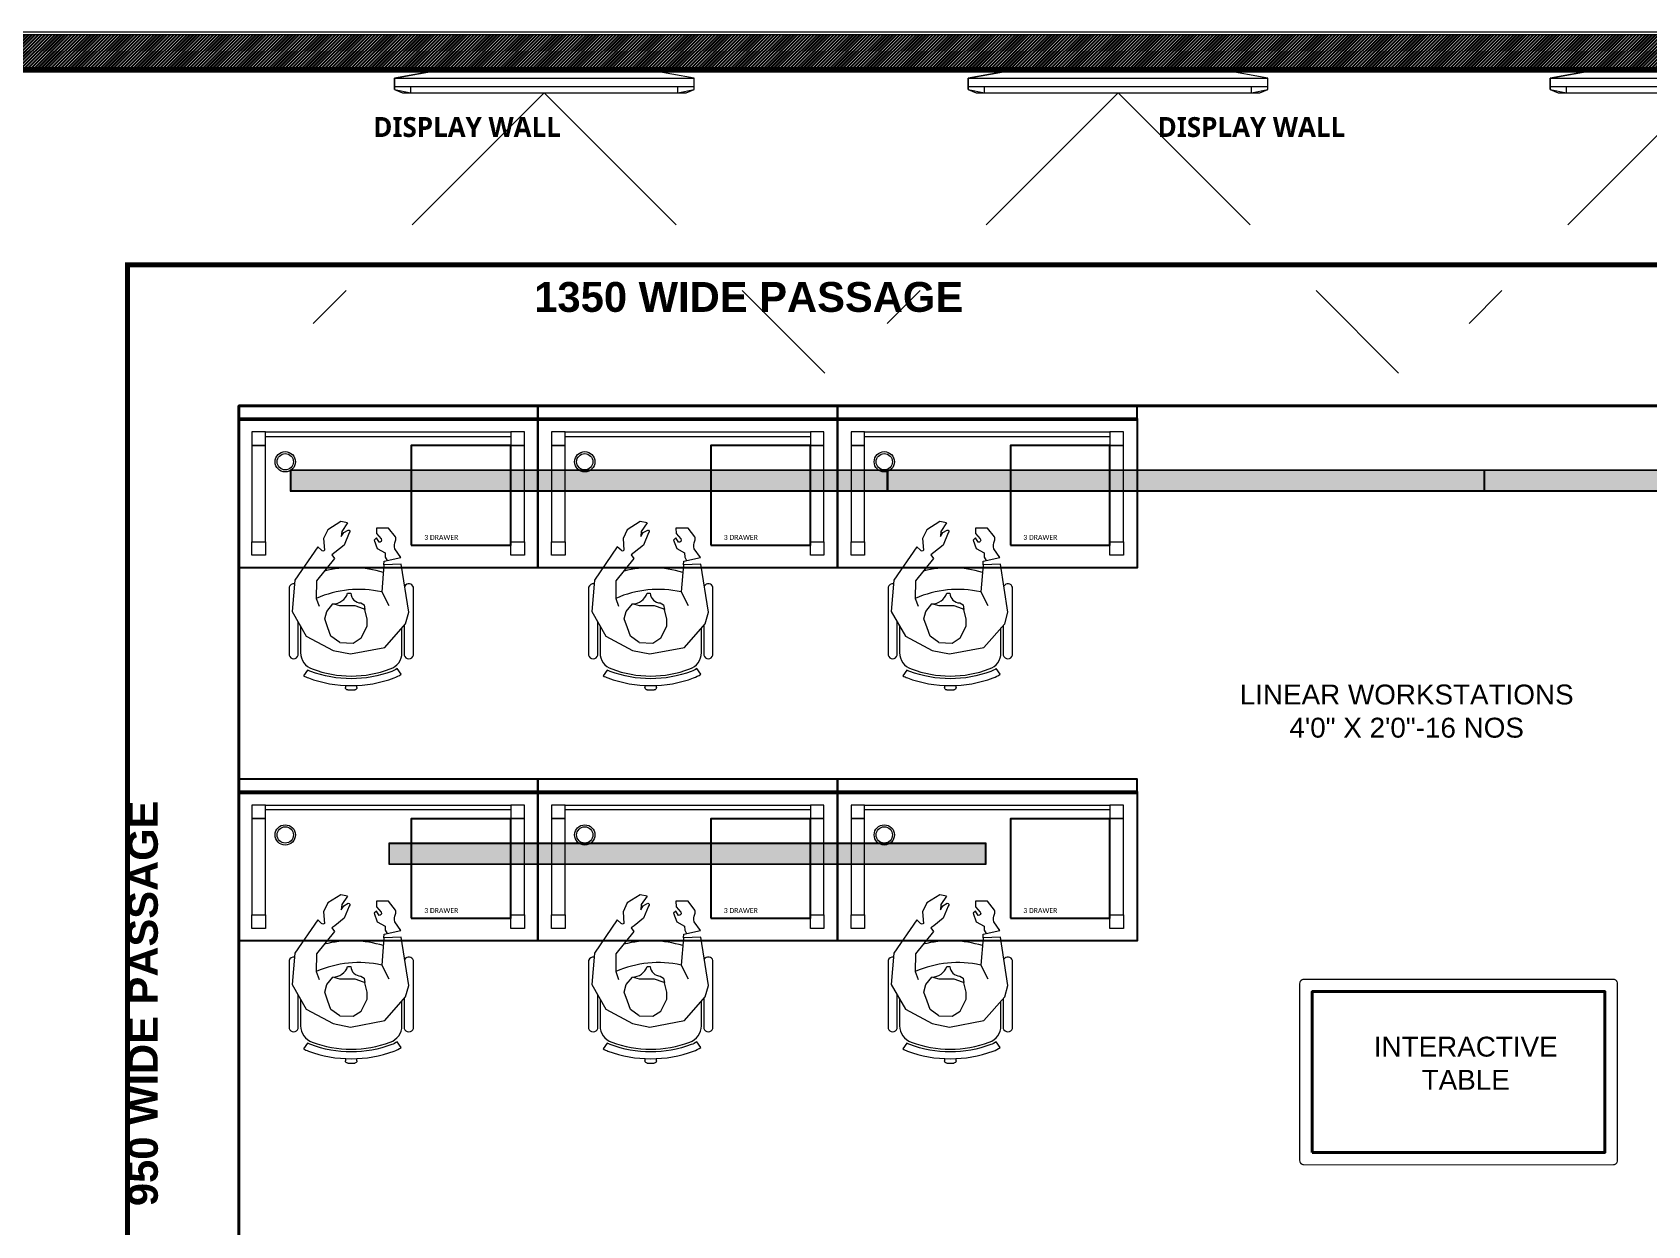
# Model space of a CAD drawing. Header units: millimetres. Extents: x -611 to 145041, y -2991 to 23772.
# Drawn here: x 63389 to 69879, y 9946 to 14743 of the extents above; entities that cross this region are included whole.
import ezdxf
from ezdxf.lldxf.tags import DXFTag

# ---------------------------------------------------------------- set-up
doc = ezdxf.new("R2010")
doc.units = ezdxf.units.MM
doc.linetypes.add('DASHED', pattern=[0.75, 0.5, -0.25])
for name, color, linetype, lineweight in [('FS- CS PROFILE LT', 50, 'Continuous', 13), ('FS-FIN-DSN-ACP', 20, 'Continuous', 40), ('FS-FUR-CSTM', 250, 'Continuous', 18), ('FS-FUR-LS', 251, 'Continuous', 40), ('FS-PN-WHT GD', 250, 'Continuous', 18), ('OPEN SYSTEM WORKSTATION', 36, 'Continuous', 25), ('PLANNER', 3, 'Continuous', 40)]:
    doc.layers.add(name, color=color, linetype=linetype, lineweight=lineweight)
for name, color, linetype, lineweight, true_color in [('FS- LNR LT', 7, 'Continuous', 20, 0xad0057), ('FS-FIN-DSN-LAM', 7, 'Continuous', 18, 0xad5700), ('FS-FIN-WLP-CUS', 7, 'Continuous', 9, 0xa65aed), ('FS-FLR-MDS 75', 7, 'Continuous', 9, 0x7f5f3f)]:
    doc.layers.add(name, color=color, linetype=linetype, lineweight=lineweight, true_color=true_color)
for name, color, linetype in [('FS-FLR-CPP', 15, 'Continuous'), ('FS-FLR-TP C', 252, 'Continuous'), ('FS-TXT', 7, 'Continuous'), ('PEDESTAL', 34, 'Continuous')]:
    doc.layers.add(name, color=color, linetype=linetype)
doc.layers.add('FS-WL-SIP-EX', color=7, linetype='Continuous', true_color=0x616161)
doc.styles.add('MtXpl_Stylus_BT', font='stylu.ttf')
doc.styles.add('NEW', font='trebuc.ttf', dxfattribs={"height": 250})
doc.styles.get("Standard").update_dxf_attribs({"font": 'arial.ttf'})
tags = doc.linetypes.add('( Hidden )', pattern=[0.375, 0.25, -0.125]).pattern_tags.tags
tags[6:7] = [DXFTag(74, 4), DXFTag(75, 0), DXFTag(340, '0'), DXFTag(46, 1.0), DXFTag(50, 0.0), DXFTag(44, 0.0), DXFTag(45, 0.0)]
tags[4:5] = [DXFTag(74, 4), DXFTag(75, 0), DXFTag(340, '0'), DXFTag(46, 1.0), DXFTag(50, 0.0), DXFTag(44, 0.0), DXFTag(45, 0.0)]
pattern_1 = [(45, (1500, 0), (-0.08838834765, 0.08838834765), [])]

# ---------------------------------------------------------------- blocks, each defined once
blk = doc.blocks.new('INTERACTIVE TABLE')
at = {"layer": 'FS-FUR-LS', "const_width": 5}
blk.add_lwpolyline([(68763.4, -15468.9), (69474.9, -15468.9, -0.414214), (69492.2, -15486.1), (69492.2, -16727.6, -0.414214), (69474.9, -16744.9), (68763.4, -16744.9, -0.414214), (68746.2, -16727.6), (68746.2, -15486.1, -0.414214)], format="xyb", close=True, dxfattribs=at)
at = {"layer": 'FS-FUR-LS', "color": 254}
blk.add_lwpolyline([(68796.2, -15518.9), (69442.2, -15518.9), (69442.2, -16694.9), (68796.2, -16694.9)], close=True, dxfattribs=at)
blk = doc.blocks.new('TV SCREEN')
at = {"layer": 'FS-PN-WHT GD', "color": 30, "true_color": 0xf26722}
for p, q in [((65022.8, -12618.8), (64844, -12651.6)), ((64844, -12651.6), (65022.8, -12618.8)), ((64844, -12651.6), (64844, -12697.2)), ((64844, -12697.2), (64844, -12651.6)), ((64844, -12651.6), (66047.7, -12651.6)), ((65868.9, -12618.8), (65022.8, -12618.8)), ((65022.8, -12618.8), (65868.9, -12618.8)), ((66047.7, -12651.6), (65868.9, -12618.8)), ((66047.7, -12651.6), (65868.9, -12618.8)), ((66047.7, -12697), (66047.7, -12651.6)), ((66047.7, -12697), (66047.7, -12651.6)), ((64844, -12684.4), (66047.7, -12684.3)), ((64844, -12697.2), (64876.1, -12709.8)), ((64844, -12697.2), (64909.4, -12709.9)), ((64876.1, -12709.8), (64909.4, -12709.9)), ((64909.4, -12709.9), (64909.4, -12684.4)), ((64909.4, -12709.9), (65982.3, -12709.8)), ((64909.4, -12709.9), (65982.3, -12709.8)), ((65982.3, -12709.8), (65982.3, -12684.3)), ((65982.3, -12709.8), (66047.7, -12697)), ((65982.3, -12709.8), (66015.7, -12709.7)), ((66015.7, -12709.7), (66047.7, -12697))]:
    blk.add_line(p, q, dxfattribs=at)
at = {"layer": 'FS-PN-WHT GD', "color": 8, "linetype": 'DASHED', "ltscale": 1500}
for q in [(64518.2, -13637.6), (66572.7, -13836.7)]:
    blk.add_line((65445.9, -12709.9), q, dxfattribs=at)
blk = doc.blocks.new('*U49')
at = {"layer": 'FS-FIN-DSN-LAM', "lineweight": 5, "ltscale": 10, "true_color": 0x000000, "transparency": 33554687}
h = blk.add_hatch(dxfattribs=at)
h.set_pattern_fill('ANSI31', color=18)
h.set_pattern_definition(pattern_1)
h.paths.add_polyline_path([(82630.6, 44735.3), (82630.6, 44650.3), (85030.6, 44650.3), (85030.6, 44735.3)])
h.paths.add_polyline_path([(82632.6, 44733.3), (82632.6, 44652.3), (85028.6, 44652.3), (85028.6, 44733.3)], flags=16)
at = {"layer": 'FS-FIN-DSN-LAM', "lineweight": 5, "ltscale": 10, "true_color": 0xc7c8ca, "transparency": 33554687}
h = blk.add_hatch(dxfattribs=at)
h.set_pattern_fill('ANSI31', color=9)
h.set_pattern_definition(pattern_1)
h.paths.add_polyline_path([(82632.6, 44733.3), (82632.6, 44652.3), (85028.6, 44652.3), (85028.6, 44733.3)])
at = {"lineweight": 5, "ltscale": 10}
for points in [[(82630.6, 44735.3), (82630.6, 44650.3), (85030.6, 44650.3), (85030.6, 44735.3)], [(82632.6, 44733.3), (82632.6, 44652.3), (85028.6, 44652.3), (85028.6, 44733.3)]]:
    blk.add_lwpolyline(points, close=True, dxfattribs=at)
blk = doc.blocks.new('WORKHALL')
at = {"layer": 'PLANNER'}
blk.add_lwpolyline([(64218.5, 13240.7), (64218.5, 9640.8), (69295.8, 9640.8), (69295.8, 6439.6), (71817.4, 6440.7), (71817.1, 6765.1), (73517.9, 6765.1), (73517.9, 6441.3), (74968.3, 6440.7), (74968.3, 7540.7), (74019.8, 7540.7), (74019.8, 13240.7)], close=True, dxfattribs=at)
blk = doc.blocks.new('*U69')
at = {"layer": 'FS-WL-SIP-EX', "lineweight": 5, "ltscale": 10}
h = blk.add_hatch(dxfattribs=at)
h.set_pattern_fill('ANSI32', color=256, scale=25)
h.set_pattern_definition([(45, (7950.539, -52), (-6.6291261, 6.6291261), []), (45, (7954.959, -52), (-6.6291261, 6.6291261), [])])
h.paths.add_polyline_path([(104976.5, 76500), (104976.5, 76632), (92650.9, 76632), (92650.9, 76500)])
for p, q in [((104986.5, 76642), (92640.9, 76642)), ((104986.5, 76632), (92640.9, 76632)), ((92640.9, 76500), (104986.5, 76500)), ((92640.9, 76490), (104986.5, 76490))]:
    blk.add_line(p, q, dxfattribs=at)
blk = doc.blocks.new('*U92')
at = {"layer": 'PEDESTAL', "elevation": 0}
blk.add_lwpolyline([(28276.6, 52969), (28676.6, 52969), (28676.6, 53369), (28276.6, 53369)], close=True, dxfattribs=at)
at = {"lineweight": 5, "ltscale": 150, "insert": (28258.7, 53009.7), "char_height": 20, "attachment_point": 1}
blk.add_mtext_dynamic_manual_height_columns('\\pxqc;{\\fCalibri|b0|i0|c0|p34;3 DRAWER }', width=276.775, gutter_width=25.4, heights=[0], dxfattribs=at)
blk = doc.blocks.new('FGEGE')
at = {"layer": 'FS-FUR-CSTM', "color": 8}
for p, q in [((2181577.9, -1855386.9), (2181586.4, -1855386.9)), ((2181595.7, -1855396.2), (2181595.7, -1855423.9)), ((2181586.4, -1855433.2), (2181577.6, -1855433.2))]:
    blk.add_line(p, q, dxfattribs=at)
for points in [[(2180924.4, -1855395.3), (2180918.6, -1855368.1), (2180951.7, -1855315.5), (2180987.4, -1855298.6), (2181034.1, -1855302.5, 0.504072), (2181034.3, -1855290.6), (2181019.8, -1855275.5), (2181153.8, -1855183.9), (2181280.3, -1855173.2), (2181379.2, -1855229.6), (2181437, -1855337.4), (2181450.7, -1855406.8)], [(2181169.5, -1855182.6, -0.392833), (2181183, -1855160.1), (2181456.1, -1855160.1, -0.75), (2181456.1, -1855197.1), (2181322.2, -1855197.1)], [(2181338.5, -1855206.4), (2181445.6, -1855206.4, -0.321256), (2181511.4, -1855253.5, -0.180592), (2181511.4, -1855566.6, -0.321256), (2181445.6, -1855613.8), (2181346.4, -1855613.8)], [(2180924.4, -1855395.3), (2180958.2, -1855372), (2180979.2, -1855370.2), (2180962.9, -1855380), (2180952.8, -1855397.7, 0.771566), (2180964.3, -1855401.3), (2181013.1, -1855381.4), (2181043.2, -1855343.7), (2181051.9, -1855331.5), (2181066.9, -1855342.2), (2181156.7, -1855269.9), (2181227.7, -1855269.7), (2181259.1, -1855280.9)], [(2181201.7, -1855532.5, -0.160871), (2181227.7, -1855269.7, 8.264561)], [(2181123.3, -1855539.1, -0.135212), (2181117.7, -1855301.3)], [(2181270.1, -1855459.5), (2181257.6, -1855425.7), (2181257.6, -1855375), (2181257.6, -1855364.8), (2181249.6, -1855336.1, -0.327929), (2181207, -1855395.6), (2181207, -1855408.1, -0.389716), (2181245.9, -1855448.5), (2181253.6, -1855461.9), (2181271.7, -1855464.8), (2181270.1, -1855459.5)], [(2181063.1, -1855609.7), (2181028.3, -1855585, 0.179888), (2180996.8, -1855587.3, -0.21767), (2180980.7, -1855587.3), (2180944.9, -1855560.1), (2180944.9, -1855511.4), (2180967, -1855511.9), (2180988.9, -1855530.8, 0.68351), (2181002, -1855521.9), (2180984.7, -1855511.4), (2180993.2, -1855501.7), (2181027.1, -1855514.3), (2181045, -1855545.9), (2181061.4, -1855546.6), (2181075.2, -1855554.2)], [(2181335.8, -1855623), (2181456.1, -1855623, -0.75), (2181456.1, -1855660.1), (2181183, -1855660.1, -0.650663), (2181178.3, -1855625.1, -0.650663)]]:
    blk.add_lwpolyline(points, format="xyb", dxfattribs=at)
blk.add_lwpolyline([(2181547.2, -1855582.3, -0.070033), (2181532.5, -1855611), (2181509.8, -1855595, 0.070861), (2181521.1, -1855572.9, 0.1803), (2181521.1, -1855247.2, 0.038027), (2181515.8, -1855235), (2181538.6, -1855218.9, -0.045102), (2181547.2, -1855237.9, -0.179942)], format="xyb", close=True, dxfattribs=at)
for points in [[(2181405.6, -1855363.7), (2181379.5, -1855328.7), (2181346, -1855316.6), (2181310.4, -1855303.8), (2181279.8, -1855311.9), (2181249.6, -1855336.1)], [(2181450.7, -1855406.8), (2181450.7, -1855406.8), (2181424.6, -1855545.3), (2181329.3, -1855628.7), (2181283.5, -1855641.5), (2181090, -1855611.3)], [(2181405.6, -1855363.7), (2181407.3, -1855418.1), (2181386.7, -1855450.3), (2181338.9, -1855474.3), (2181310.8, -1855474.3), (2181272.8, -1855465)], [(2181090, -1855611.3), (2181092.7, -1855541.6), (2181077.6, -1855542.9), (2181063.1, -1855609.7)], [(2181092.7, -1855541.6), (2181201.7, -1855532.5), (2181256.7, -1855560.9)]]:
    blk.add_lwpolyline(points, dxfattribs=at)
for centre, start, end in [((2181586.4, -1855396.2), 0, 90), ((2181586.4, -1855423.9), 270, 0)]:
    blk.add_arc(centre, 9.26, start, end, dxfattribs=at)
blk = doc.blocks.new('*U96')
at = {"elevation": 0}
blk.add_lwpolyline([(30465.6, 56565.7), (29262.3, 56565.7)], dxfattribs=at)
at = {"color": 215, "true_color": 0xa953a0, "elevation": 0}
blk.add_lwpolyline([(29262.3, 56558.2), (29262.3, 56565.7), (30465.6, 56565.7), (30465.6, 56558.2)], close=True, dxfattribs=at)
at = {"color": 9, "linetype": '( Hidden )', "lineweight": 5, "ltscale": 0.5, "true_color": 0xc7c8ca, "elevation": 0}
for points in [[(29316.7, 56511.3), (29316.7, 56456.9), (29371.2, 56456.9), (29371.2, 56511.3)], [(30356.7, 56511.3), (30356.7, 56456.9), (30411.1, 56456.9), (30411.1, 56511.3)], [(29316.7, 56456.9), (29316.7, 56070.2), (29371.2, 56070.2), (29371.2, 56456.9)], [(30356.7, 56456.9), (30356.7, 56070.2), (30411.1, 56070.2), (30411.1, 56456.9)], [(29316.7, 56015.7), (29316.7, 56070.2), (29371.2, 56070.2), (29371.2, 56015.7)], [(30356.7, 56015.7), (30356.7, 56070.2), (30411.1, 56070.2), (30411.1, 56015.7)]]:
    blk.add_lwpolyline(points, close=True, dxfattribs=at)
blk.add_lwpolyline([(29371.2, 56511.3), (30356.7, 56511.3), (30356.7, 56491.7), (29371.2, 56491.7), (29371.2, 56511.3)], dxfattribs=at)
at = {"color": 9, "linetype": '( Hidden )', "lineweight": 5, "ltscale": 0.5, "true_color": 0xc7c8ca}
for radius in [40.8, 32.7]:
    blk.add_circle((29450.3, 56391.4), radius, dxfattribs=at)
at = {"layer": 'OPEN SYSTEM WORKSTATION', "elevation": 0}
blk.add_lwpolyline([(29262.3, 56565.7), (30465.6, 56565.7), (30465.6, 56615.7), (29262.3, 56615.7)], close=True, dxfattribs=at)
at = {"layer": 'OPEN SYSTEM WORKSTATION', "linetype": 'Continuous', "ltscale": 25, "elevation": 0}
blk.add_lwpolyline([(29262.3, 56565.7), (30465.6, 56565.7), (30465.6, 55965.7), (29262.3, 55965.7)], close=True, dxfattribs=at)
at = {"layer": 'OPEN SYSTEM WORKSTATION', "color": 5, "linetype": 'ByBlock', "xscale": -1, "rotation": 90}
blk.add_blockref('FGEGE', (-1825694.7, 2237069.9), dxfattribs=at)

msp = doc.modelspace()

# ---------------------------------------------------------------- linework, layer by layer
at = {"layer": 'FS- CS PROFILE LT', "lineweight": 5, "ltscale": 10, "const_width": 20}
msp.add_lwpolyline([(63771.7, 9640.8), (63771.7, 13807.7), (74494.1, 13807.7), (74491, 6440.9)], dxfattribs=at)
at = {"layer": 'FS-FLR-CPP'}
for points in [[(63268.3, 14590.7), (63268.3, 13556.7), (63268.5, 9640.7), (64218.5, 9640.8), (64218.5, 13240.7), (74020, 13240.7)], [(64218.7, 13240.7), (64218.7, 9640.8), (63268.7, 9640.7), (63268.5, 13556.7), (60180.9, 13556.7)]]:
    msp.add_lwpolyline(points, dxfattribs=at)
msp.add_lwpolyline([(64217.4, 13240.7), (64217.4, 9640.8), (69294.7, 9640.8), (69294.7, 6439.6), (71816.3, 6440.7), (71816, 6765.1), (73516.8, 6765.1), (73516.8, 6441.3), (74967.2, 6440.7), (74967.2, 7540.7), (74018.7, 7540.7), (74018.7, 13240.7)], close=True, dxfattribs=at)
at = {"layer": 'FS-FLR-MDS 75', "ltscale": 10, "const_width": 20}
msp.add_lwpolyline([(73517.9, 14266.2), (71817.4, 14266.2), (71817.4, 14590.7), (59467.4, 14590.7), (59467.4, 14266.2), (57767, 14266.2), (57767, 14590.8), (55269.4, 14590.8), (55269.4, 12940.7)], dxfattribs=at)
at = {"layer": 'FS-FLR-TP C'}
msp.add_lwpolyline([(60180.7, 13556.7), (60180.7, 8191.5), (59130.9, 8191.5), (59130.9, 14267.1), (59470.4, 14266.2), (59470.4, 14590.7), (71820.4, 14590.7), (71820.4, 14266.2), (74971.3, 14266.2), (74968.3, 7540.7), (74019.8, 7540.7), (74019.8, 13240.7), (64218.5, 13240.7), (64218.5, 9640.8), (63268.5, 9640.7), (63268.3, 13556.7), (60180.7, 13556.7)], dxfattribs=at)

# ---------------------------------------------------------------- block references
msp.add_blockref('*U92', (36635.2, -41787.3))
at = {"layer": 'FS- LNR LT', "lineweight": 5}
for p in [(-18204.8, -31752.1), (-15806.8, -31752.1), (-13408.8, -31752.1), (-17809.4, -33252.1)]:
    msp.add_blockref('*U49', p, dxfattribs=at)
at = {"layer": 'FS-FUR-LS', "rotation": 90}
msp.add_blockref('INTERACTIVE TABLE', (53012.3, -58555.8), dxfattribs=at)
at = {"layer": 'FS-PN-WHT GD'}
for p in [(0, 27209.5), (2305.3, 27209.6), (4642.9, 27209.6)]:
    msp.add_blockref('TV SCREEN', p, dxfattribs=at)
at = {"layer": 'FS-WL-SIP-EX', "lineweight": 5, "ltscale": 10}
msp.add_blockref('*U69', (-33169.1, -61899.4), dxfattribs=at)
at = {"layer": 'PLANNER'}
msp.add_blockref('WORKHALL', (0, 0), dxfattribs=at)

# ---------------------------------------------------------------- texts
at = {"layer": 'FS-TXT', "lineweight": 0, "char_height": 80, "width": 2588.908, "attachment_point": 5, "style": 'NEW'}
for insert in [(66026.1, 14361.3), (69177.3, 14361.3)]:
    msp.add_mtext('\\pxqd;{\\fTrebuchet MS|b1|i0|c0|p34; DISPLAY WALL}', dxfattribs=dict(at, insert=insert))
at = {"layer": 'FS-TXT', "color": 244, "true_color": 0x991b1e, "insert": (67967.2, 13616.9, -0.1), "char_height": 120, "width": 5122.981, "attachment_point": 8, "style": 'MtXpl_Stylus_BT'}
msp.add_mtext('\\pxqd,t10,28;{\\fSwis721 LtEx BT|b1|i0|c0|p34;\\C1;1350 WIDE PASSAGE}', dxfattribs=at)
at = {"layer": 'FS-TXT', "char_height": 80, "attachment_point": 1}
for s, insert in [('\\pxqc;LINEAR WORKSTATIONS^J4\'0" X 2\'0"-16 NOS', (67376.3, 12120.8)), ('\\pxqc;INTERACTIVE ^JTABLE', (67613.6, 10705.3))]:
    msp.add_mtext_dynamic_manual_height_columns(s, width=3068.647, gutter_width=947.8, heights=[0], dxfattribs=dict(at, insert=insert))
at = {"layer": 'FS-TXT', "color": 244, "true_color": 0x991b1e, "insert": (63895.1, 11480.5, -0.1), "char_height": 120, "width": 2912.405, "attachment_point": 8, "rotation": 90, "style": 'MtXpl_Stylus_BT'}
msp.add_mtext('\\pxqd,t10,28;{\\fSwis721 LtEx BT|b1|i0|c0|p34;\\C1;950 WIDE PASSAGE}', dxfattribs=at)

# ---------------------------------------------------------------- next in the draw order: block references
msp.add_blockref('*U96', (34955.1, -44875.1))

# ---------------------------------------------------------------- next in the draw order: block references
for name, p in [('*U96', (36158.4, -44875.1)), ('*U92', (36635.2, -40287.3))]:
    msp.add_blockref(name, p)

# ---------------------------------------------------------------- next in the draw order: block references
for name, p in [('*U96', (37361.7, -44875.1)), ('*U92', (37838.5, -41787.3))]:
    msp.add_blockref(name, p)

# ---------------------------------------------------------------- next in the draw order: block references
for name, p in [('*U96', (34955.1, -43375.1)), ('*U92', (39041.8, -41787.3))]:
    msp.add_blockref(name, p)

# ---------------------------------------------------------------- next in the draw order: linework, layer by layer
at = {"layer": 'FS-FIN-DSN-ACP', "const_width": 20}
msp.add_lwpolyline([(64590, 14590.8), (63646, 14590.8)], dxfattribs=at)

# ---------------------------------------------------------------- next in the draw order: block references
msp.add_blockref('*U96', (36158.4, -43375.1))

# ---------------------------------------------------------------- next in the draw order: block references
for name, p in [('*U96', (37361.7, -43375.1)), ('*U92', (37838.5, -40287.3))]:
    msp.add_blockref(name, p)

# ---------------------------------------------------------------- next in the draw order: linework, layer by layer
at = {"layer": 'FS-FIN-WLP-CUS', "const_width": 20}
msp.add_lwpolyline([(64590, 14590.8), (70804.4, 14590.8)], dxfattribs=at)
at = {"layer": 'FS-FLR-CPP'}
msp.add_lwpolyline([(59130.9, 8191.5), (59130.9, 14267.1), (59467.4, 14267.1), (59467.4, 14590.7), (71820.4, 14590.7), (71820.4, 14266.2), (73517.9, 14266.2), (73527.9, 14600.7), (74968.3, 14590.7), (74957.2, 6430.7), (73517.9, 6441.3), (73517.9, 6765.1), (71817.1, 6765.1), (71817.4, 6450.4), (63269.5, 6440.7), (63268.3, 9091.5), (60180.7, 9091.5), (60173.9, 8191.5)], close=True, dxfattribs=at)

# ---------------------------------------------------------------- next in the draw order: block references
msp.add_blockref('*U92', (39041.8, -40287.3))

doc.saveas('drawing.dxf')
